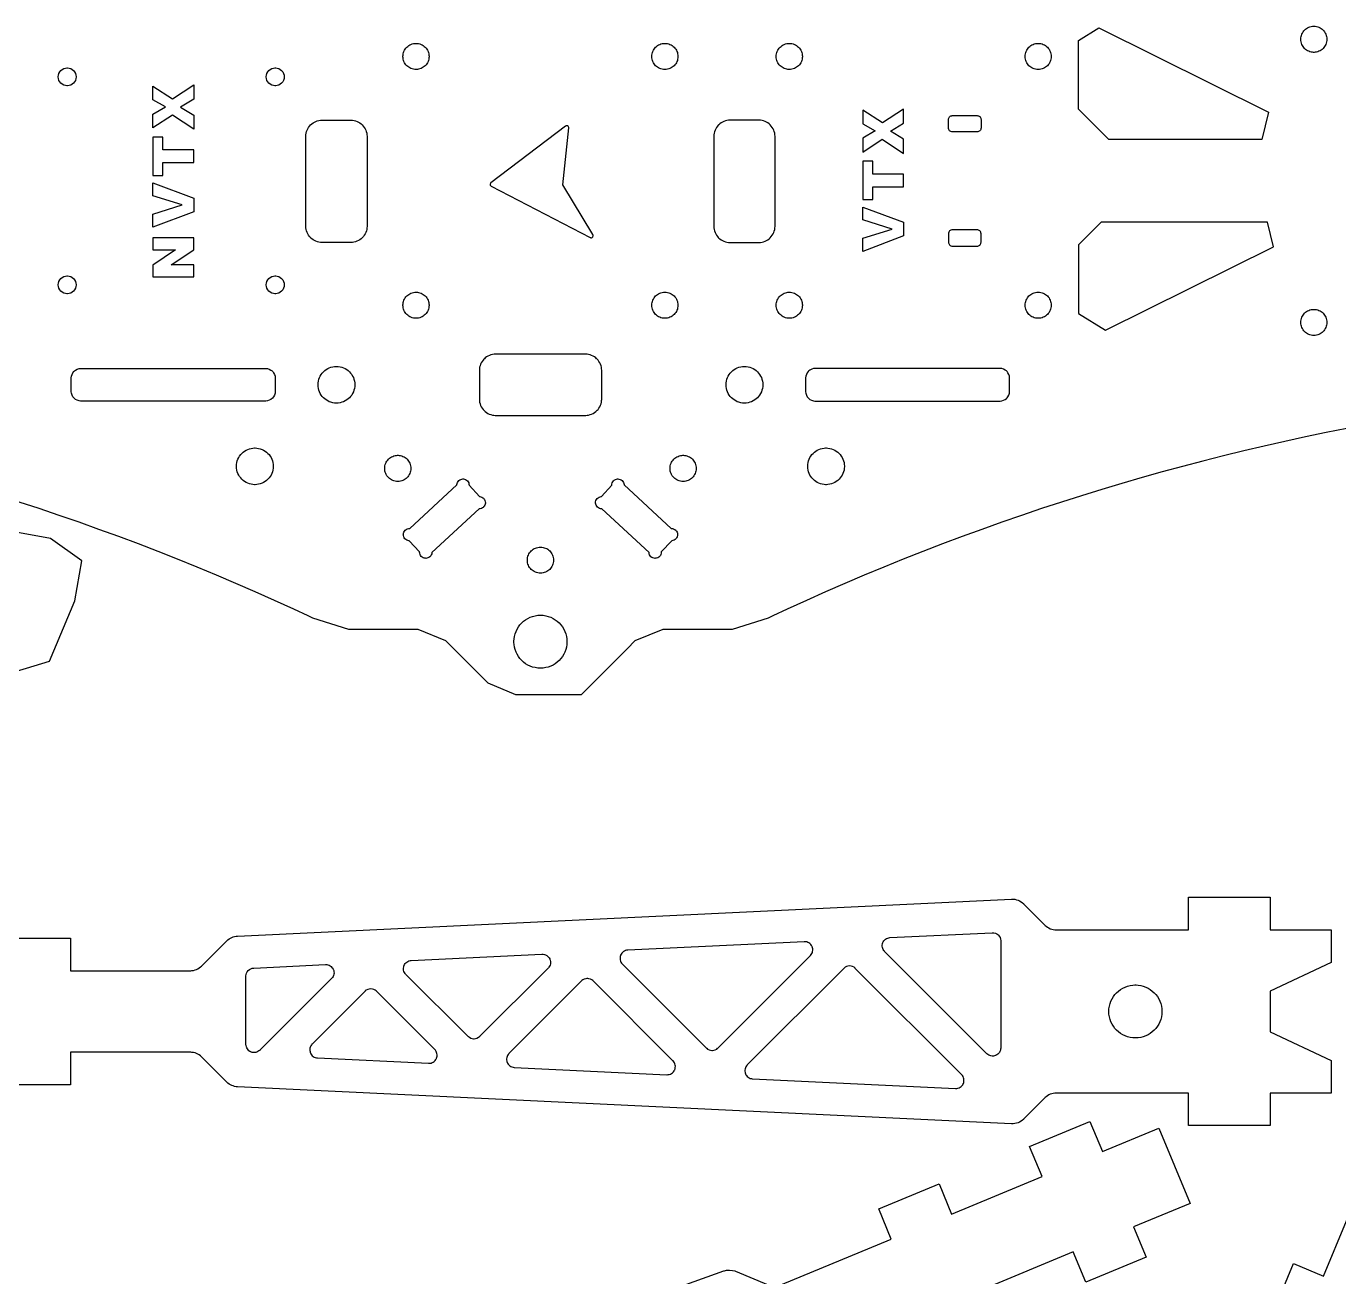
# Model space of a CAD drawing. Extents: x 0 to 997, y 0 to 569.
# Drawn here: x 701.8 to 862.7, y 199 to 352.3 of the extents above; entities that cross this region are included whole.
import ezdxf

# ---------------------------------------------------------------- set-up
doc = ezdxf.new("R2010")
doc.units = 0
doc.layers.get('0').update_dxf_attribs({"linetype": 'CONTINUOUS'})

msp = doc.modelspace()

# ---------------------------------------------------------------- linework, layer by layer
at = {"color": 0}
for points in [[(859.604, 352.278), (859.646, 352.278), (859.768, 352.269), (859.926, 352.246), (860.081, 352.207), (860.228, 352.153), (860.367, 352.085), (860.499, 352.006), (860.622, 351.912), (860.736, 351.81), (860.839, 351.696), (860.931, 351.572), (861.011, 351.44), (861.079, 351.301), (861.132, 351.154), (861.172, 351), (861.196, 350.842), (861.204, 350.719), (861.204, 350.678), (861.204, 350.638), (861.196, 350.515), (861.172, 350.356), (861.132, 350.203), (861.079, 350.056), (861.011, 349.915), (860.931, 349.783), (860.839, 349.661), (860.736, 349.547), (860.622, 349.443), (860.499, 349.351), (860.367, 349.271), (860.228, 349.204), (860.081, 349.15), (859.926, 349.111), (859.768, 349.086), (859.646, 349.078), (859.604, 349.078), (859.564, 349.078), (859.44, 349.086), (859.282, 349.111), (859.129, 349.15), (858.982, 349.204), (858.842, 349.271), (858.71, 349.351), (858.586, 349.443), (858.474, 349.547), (858.369, 349.661), (858.278, 349.783), (858.197, 349.915), (858.131, 350.056), (858.076, 350.203), (858.037, 350.356), (858.012, 350.515), (858.004, 350.638), (858.004, 350.678), (858.004, 350.719), (858.012, 350.842), (858.037, 351), (858.076, 351.154), (858.131, 351.301), (858.197, 351.44), (858.278, 351.572), (858.369, 351.696), (858.474, 351.81), (858.586, 351.912), (858.71, 352.006), (858.842, 352.085), (858.982, 352.153), (859.129, 352.207), (859.282, 352.246), (859.44, 352.269), (859.564, 352.278), (859.604, 352.278)], [(834.474, 338.383), (830.742, 342.115), (830.742, 350.513), (833.249, 352.064), (854.028, 341.724), (853.242, 338.383), (834.474, 338.383)], [(749.571, 350.174), (749.611, 350.174), (749.735, 350.165), (749.893, 350.142), (750.046, 350.101), (750.193, 350.049), (750.333, 349.981), (750.465, 349.9), (750.589, 349.808), (750.701, 349.706), (750.806, 349.592), (750.897, 349.468), (750.978, 349.336), (751.044, 349.196), (751.099, 349.05), (751.137, 348.896), (751.162, 348.737), (751.171, 348.615), (751.171, 348.574), (751.171, 348.533), (751.162, 348.41), (751.137, 348.251), (751.099, 348.097), (751.044, 347.951), (750.978, 347.811), (750.897, 347.679), (750.806, 347.556), (750.701, 347.442), (750.589, 347.339), (750.465, 347.247), (750.333, 347.167), (750.193, 347.1), (750.046, 347.046), (749.893, 347.006), (749.735, 346.982), (749.611, 346.974), (749.571, 346.974), (749.529, 346.974), (749.407, 346.982), (749.249, 347.006), (749.094, 347.046), (748.947, 347.1), (748.808, 347.167), (748.676, 347.247), (748.553, 347.339), (748.439, 347.442), (748.336, 347.556), (748.243, 347.679), (748.164, 347.811), (748.096, 347.951), (748.043, 348.097), (748.003, 348.251), (747.979, 348.41), (747.971, 348.533), (747.971, 348.574), (747.971, 348.615), (747.979, 348.737), (748.003, 348.896), (748.043, 349.05), (748.096, 349.196), (748.164, 349.336), (748.243, 349.468), (748.336, 349.592), (748.439, 349.706), (748.553, 349.808), (748.676, 349.9), (748.808, 349.981), (748.947, 350.049), (749.094, 350.101), (749.249, 350.142), (749.407, 350.165), (749.529, 350.174), (749.571, 350.174)], [(780.071, 350.174), (780.111, 350.174), (780.235, 350.165), (780.393, 350.142), (780.546, 350.101), (780.693, 350.049), (780.833, 349.981), (780.965, 349.9), (781.089, 349.808), (781.201, 349.706), (781.306, 349.592), (781.397, 349.468), (781.478, 349.336), (781.544, 349.196), (781.599, 349.05), (781.637, 348.896), (781.662, 348.737), (781.671, 348.615), (781.671, 348.574), (781.671, 348.533), (781.662, 348.41), (781.637, 348.251), (781.599, 348.097), (781.544, 347.951), (781.478, 347.811), (781.397, 347.679), (781.306, 347.556), (781.201, 347.442), (781.089, 347.339), (780.965, 347.247), (780.833, 347.167), (780.693, 347.1), (780.546, 347.046), (780.393, 347.006), (780.235, 346.982), (780.111, 346.974), (780.071, 346.974), (780.029, 346.974), (779.907, 346.982), (779.749, 347.006), (779.594, 347.046), (779.447, 347.1), (779.308, 347.167), (779.176, 347.247), (779.053, 347.339), (778.939, 347.442), (778.836, 347.556), (778.744, 347.679), (778.664, 347.811), (778.596, 347.951), (778.543, 348.097), (778.503, 348.251), (778.479, 348.41), (778.471, 348.533), (778.471, 348.574), (778.471, 348.615), (778.479, 348.737), (778.503, 348.896), (778.543, 349.05), (778.596, 349.196), (778.664, 349.336), (778.744, 349.468), (778.836, 349.592), (778.939, 349.706), (779.053, 349.808), (779.176, 349.9), (779.308, 349.981), (779.447, 350.049), (779.594, 350.101), (779.749, 350.142), (779.907, 350.165), (780.029, 350.174), (780.071, 350.174)], [(795.321, 350.174), (795.361, 350.174), (795.485, 350.165), (795.643, 350.142), (795.796, 350.101), (795.943, 350.049), (796.083, 349.981), (796.215, 349.9), (796.339, 349.808), (796.451, 349.706), (796.556, 349.592), (796.647, 349.468), (796.728, 349.336), (796.794, 349.196), (796.849, 349.05), (796.887, 348.896), (796.912, 348.737), (796.921, 348.615), (796.921, 348.574), (796.921, 348.533), (796.912, 348.41), (796.887, 348.251), (796.849, 348.097), (796.794, 347.951), (796.728, 347.811), (796.647, 347.679), (796.556, 347.556), (796.451, 347.442), (796.339, 347.339), (796.215, 347.247), (796.083, 347.167), (795.943, 347.1), (795.796, 347.046), (795.643, 347.006), (795.485, 346.982), (795.361, 346.974), (795.321, 346.974), (795.279, 346.974), (795.157, 346.982), (794.999, 347.006), (794.844, 347.046), (794.697, 347.1), (794.558, 347.167), (794.426, 347.247), (794.303, 347.339), (794.189, 347.442), (794.086, 347.556), (793.994, 347.679), (793.914, 347.811), (793.846, 347.951), (793.793, 348.097), (793.753, 348.251), (793.729, 348.41), (793.721, 348.533), (793.721, 348.574), (793.721, 348.615), (793.729, 348.737), (793.753, 348.896), (793.793, 349.05), (793.846, 349.196), (793.914, 349.336), (793.994, 349.468), (794.086, 349.592), (794.189, 349.706), (794.303, 349.808), (794.426, 349.9), (794.558, 349.981), (794.697, 350.049), (794.844, 350.101), (794.999, 350.142), (795.157, 350.165), (795.279, 350.174), (795.321, 350.174)], [(825.821, 350.174), (825.861, 350.174), (825.985, 350.165), (826.143, 350.142), (826.296, 350.101), (826.443, 350.049), (826.583, 349.981), (826.715, 349.9), (826.839, 349.808), (826.951, 349.706), (827.056, 349.592), (827.147, 349.468), (827.228, 349.336), (827.294, 349.196), (827.349, 349.05), (827.387, 348.896), (827.412, 348.737), (827.421, 348.615), (827.421, 348.574), (827.421, 348.533), (827.412, 348.41), (827.387, 348.251), (827.349, 348.097), (827.294, 347.951), (827.228, 347.811), (827.147, 347.679), (827.056, 347.556), (826.951, 347.442), (826.839, 347.339), (826.715, 347.247), (826.583, 347.167), (826.443, 347.1), (826.296, 347.046), (826.143, 347.006), (825.985, 346.982), (825.861, 346.974), (825.821, 346.974), (825.779, 346.974), (825.657, 346.982), (825.499, 347.006), (825.344, 347.046), (825.197, 347.1), (825.058, 347.167), (824.926, 347.247), (824.803, 347.339), (824.689, 347.442), (824.586, 347.556), (824.494, 347.679), (824.414, 347.811), (824.346, 347.951), (824.293, 348.097), (824.253, 348.251), (824.229, 348.41), (824.221, 348.533), (824.221, 348.574), (824.221, 348.615), (824.229, 348.737), (824.253, 348.896), (824.293, 349.05), (824.346, 349.196), (824.414, 349.336), (824.494, 349.468), (824.586, 349.592), (824.689, 349.706), (824.803, 349.808), (824.926, 349.9), (825.058, 349.981), (825.197, 350.049), (825.344, 350.101), (825.499, 350.142), (825.657, 350.165), (825.779, 350.174), (825.821, 350.174)], [(706.821, 347.174), (706.876, 347.174), (707.042, 347.151), (707.249, 347.088), (707.436, 346.986), (707.599, 346.851), (707.732, 346.689), (707.833, 346.501), (707.899, 346.296), (707.921, 346.129), (707.921, 346.074), (707.921, 346.018), (707.899, 345.851), (707.833, 345.646), (707.732, 345.458), (707.599, 345.296), (707.436, 345.161), (707.249, 345.06), (707.042, 344.996), (706.876, 344.974), (706.821, 344.974), (706.765, 344.974), (706.599, 344.996), (706.392, 345.06), (706.206, 345.161), (706.043, 345.296), (705.908, 345.458), (705.807, 345.646), (705.743, 345.851), (705.721, 346.018), (705.721, 346.074), (705.721, 346.129), (705.743, 346.296), (705.807, 346.501), (705.908, 346.689), (706.043, 346.851), (706.206, 346.986), (706.392, 347.088), (706.599, 347.151), (706.765, 347.174), (706.821, 347.174)], [(732.321, 347.174), (732.376, 347.174), (732.542, 347.151), (732.749, 347.088), (732.936, 346.986), (733.099, 346.851), (733.232, 346.689), (733.333, 346.501), (733.399, 346.296), (733.421, 346.129), (733.421, 346.074), (733.421, 346.018), (733.399, 345.851), (733.333, 345.646), (733.232, 345.458), (733.099, 345.296), (732.936, 345.161), (732.749, 345.06), (732.542, 344.996), (732.376, 344.974), (732.321, 344.974), (732.265, 344.974), (732.099, 344.996), (731.892, 345.06), (731.706, 345.161), (731.543, 345.296), (731.408, 345.458), (731.307, 345.646), (731.243, 345.851), (731.221, 346.018), (731.221, 346.074), (731.221, 346.129), (731.243, 346.296), (731.307, 346.501), (731.408, 346.689), (731.543, 346.851), (731.706, 346.986), (731.892, 347.088), (732.099, 347.151), (732.265, 347.174), (732.321, 347.174)], [(717.321, 339.814), (717.321, 341.515), (718.858, 342.4), (717.321, 343.261), (717.321, 344.946), (719.742, 343.39), (722.321, 345.093), (722.321, 343.357), (720.714, 342.369), (722.321, 341.382), (722.321, 339.657), (719.715, 341.381), (717.321, 339.814)], [(807.714, 339.406), (809.321, 340.393), (809.321, 342.129), (806.742, 340.426), (804.321, 341.982), (804.321, 340.297), (805.858, 339.436), (804.321, 338.551), (804.321, 336.849), (806.715, 338.417), (809.321, 336.692), (809.321, 338.418), (807.714, 339.406)], [(815.321, 339.324), (815.296, 339.324), (815.219, 339.333), (815.126, 339.362), (815.042, 339.408), (814.967, 339.469), (814.906, 339.544), (814.86, 339.629), (814.831, 339.722), (814.821, 339.799), (814.821, 339.824), (814.821, 340.824), (814.821, 340.849), (814.831, 340.922), (814.858, 341.015), (814.904, 341.101), (814.95, 341.16), (814.967, 341.178), (814.985, 341.194), (815.043, 341.24), (815.129, 341.286), (815.222, 341.314), (815.296, 341.324), (815.321, 341.324), (818.321, 341.324), (818.344, 341.324), (818.418, 341.314), (818.512, 341.286), (818.599, 341.24), (818.657, 341.194), (818.674, 341.178), (818.692, 341.16), (818.736, 341.101), (818.782, 341.015), (818.811, 340.922), (818.821, 340.849), (818.821, 340.824), (818.821, 339.824), (818.821, 339.799), (818.81, 339.722), (818.782, 339.629), (818.735, 339.544), (818.674, 339.469), (818.6, 339.408), (818.515, 339.362), (818.421, 339.333), (818.346, 339.324), (818.321, 339.324), (815.321, 339.324)], [(743.571, 327.763), (743.571, 327.713), (743.561, 327.565), (743.532, 327.371), (743.483, 327.181), (743.418, 326.997), (743.335, 326.821), (743.235, 326.653), (743.118, 326.494), (743.019, 326.383), (742.985, 326.349), (742.95, 326.313), (742.838, 326.215), (742.681, 326.099), (742.512, 325.999), (742.336, 325.914), (742.153, 325.849), (741.963, 325.801), (741.768, 325.772), (741.619, 325.763), (741.571, 325.763), (738.071, 325.763), (738.021, 325.763), (737.872, 325.772), (737.678, 325.801), (737.489, 325.849), (737.306, 325.914), (737.129, 325.999), (736.961, 326.099), (736.803, 326.215), (736.692, 326.313), (736.657, 326.349), (736.621, 326.383), (736.524, 326.494), (736.407, 326.653), (736.306, 326.821), (736.222, 326.997), (736.157, 327.181), (736.11, 327.371), (736.081, 327.565), (736.071, 327.713), (736.071, 327.763), (736.071, 338.763), (736.071, 338.814), (736.081, 338.967), (736.111, 339.165), (736.16, 339.357), (736.228, 339.54), (736.313, 339.715), (736.412, 339.881), (736.528, 340.035), (736.657, 340.176), (736.799, 340.306), (736.953, 340.421), (737.117, 340.521), (737.292, 340.606), (737.476, 340.672), (737.668, 340.722), (737.865, 340.751), (738.019, 340.763), (738.071, 340.763), (741.571, 340.763), (741.622, 340.763), (741.775, 340.751), (741.974, 340.722), (742.165, 340.672), (742.349, 340.606), (742.524, 340.521), (742.689, 340.421), (742.843, 340.306), (742.985, 340.176), (743.114, 340.035), (743.229, 339.881), (743.329, 339.715), (743.414, 339.54), (743.481, 339.357), (743.529, 339.165), (743.56, 338.967), (743.571, 338.814), (743.571, 338.763), (743.571, 327.763)], [(767.563, 332.847), (768.292, 339.811), (768.294, 339.829), (768.289, 339.883), (768.265, 339.951), (768.224, 340.01), (768.182, 340.046), (768.167, 340.054), (768.15, 340.064), (768.097, 340.081), (768.026, 340.086), (767.956, 340.071), (767.907, 340.046), (767.892, 340.036), (758.76, 333.088), (758.747, 333.078), (758.715, 333.043), (758.682, 332.989), (758.664, 332.929), (758.661, 332.882), (758.662, 332.867), (758.664, 332.851), (758.675, 332.804), (758.703, 332.749), (758.744, 332.701), (758.782, 332.674), (758.796, 332.667), (770.917, 326.378), (770.935, 326.368), (770.994, 326.353), (771.074, 326.353), (771.149, 326.379), (771.2, 326.414), (771.214, 326.428), (771.228, 326.443), (771.26, 326.496), (771.281, 326.574), (771.276, 326.653), (771.256, 326.711), (771.246, 326.728), (767.563, 332.847)], [(786.071, 327.763), (786.071, 327.713), (786.081, 327.565), (786.11, 327.371), (786.157, 327.181), (786.222, 326.997), (786.306, 326.821), (786.407, 326.653), (786.524, 326.494), (786.621, 326.383), (786.657, 326.349), (786.692, 326.314), (786.803, 326.215), (786.961, 326.099), (787.129, 325.999), (787.306, 325.915), (787.489, 325.849), (787.679, 325.801), (787.872, 325.772), (788.021, 325.763), (788.071, 325.763), (791.571, 325.763), (791.622, 325.763), (791.775, 325.772), (791.974, 325.803), (792.165, 325.853), (792.349, 325.919), (792.524, 326.004), (792.689, 326.104), (792.843, 326.219), (792.985, 326.349), (793.114, 326.49), (793.229, 326.644), (793.329, 326.81), (793.414, 326.983), (793.481, 327.168), (793.531, 327.36), (793.56, 327.558), (793.571, 327.711), (793.571, 327.763), (793.571, 338.763), (793.571, 338.814), (793.56, 338.967), (793.531, 339.165), (793.481, 339.357), (793.414, 339.54), (793.329, 339.715), (793.229, 339.881), (793.114, 340.035), (792.985, 340.176), (792.843, 340.306), (792.689, 340.421), (792.524, 340.521), (792.349, 340.606), (792.165, 340.672), (791.974, 340.722), (791.775, 340.753), (791.622, 340.763), (791.571, 340.763), (788.071, 340.763), (788.021, 340.763), (787.872, 340.753), (787.679, 340.724), (787.489, 340.676), (787.306, 340.61), (787.129, 340.526), (786.961, 340.426), (786.803, 340.31), (786.692, 340.211), (786.657, 340.176), (786.621, 340.142), (786.524, 340.031), (786.407, 339.872), (786.306, 339.704), (786.222, 339.528), (786.157, 339.344), (786.11, 339.154), (786.081, 338.96), (786.071, 338.813), (786.071, 338.763), (786.071, 327.763)], [(722.321, 337.108), (718.556, 337.108), (718.556, 338.683), (717.321, 338.683), (717.321, 333.987), (718.556, 333.987), (718.556, 335.563), (722.321, 335.563), (722.321, 337.108)], [(809.321, 332.599), (809.321, 334.144), (805.556, 334.144), (805.556, 335.719), (804.321, 335.719), (804.321, 331.024), (805.556, 331.024), (805.556, 332.599), (809.321, 332.599)], [(722.321, 331.206), (722.321, 329.531), (717.321, 327.643), (717.321, 329.258), (720.918, 330.383), (717.321, 331.494), (717.321, 333.063), (722.321, 331.206)], [(809.321, 328.242), (809.321, 326.567), (804.321, 324.679), (804.321, 326.294), (807.919, 327.419), (804.321, 328.531), (804.321, 330.099), (809.321, 328.242)], [(853.942, 328.264), (833.542, 328.264), (830.742, 325.465), (830.742, 317.068), (834.083, 314.999), (854.654, 325.235), (853.942, 328.264)], [(818.321, 325.324), (818.344, 325.324), (818.418, 325.333), (818.512, 325.361), (818.599, 325.408), (818.657, 325.453), (818.674, 325.469), (818.692, 325.487), (818.736, 325.546), (818.782, 325.632), (818.811, 325.725), (818.821, 325.799), (818.821, 325.824), (818.821, 326.824), (818.821, 326.849), (818.81, 326.925), (818.782, 327.018), (818.735, 327.103), (818.674, 327.178), (818.6, 327.239), (818.515, 327.285), (818.421, 327.314), (818.346, 327.324), (818.321, 327.324), (815.321, 327.324), (815.296, 327.324), (815.219, 327.314), (815.126, 327.285), (815.042, 327.239), (814.967, 327.178), (814.906, 327.103), (814.86, 327.018), (814.831, 326.925), (814.821, 326.849), (814.821, 326.824), (814.821, 325.824), (814.821, 325.799), (814.831, 325.725), (814.858, 325.632), (814.904, 325.546), (814.95, 325.487), (814.967, 325.469), (814.985, 325.453), (815.043, 325.408), (815.129, 325.361), (815.222, 325.333), (815.296, 325.324), (815.321, 325.324), (818.321, 325.324)], [(717.321, 321.554), (722.321, 321.554), (722.321, 323.007), (719.575, 323.007), (722.321, 324.879), (722.321, 326.336), (717.321, 326.336), (717.321, 324.879), (720.086, 324.879), (717.321, 322.997), (717.321, 321.554)], [(706.821, 321.674), (706.876, 321.674), (707.042, 321.651), (707.249, 321.588), (707.436, 321.486), (707.599, 321.351), (707.732, 321.189), (707.833, 321.001), (707.899, 320.796), (707.921, 320.629), (707.921, 320.574), (707.921, 320.518), (707.899, 320.351), (707.833, 320.146), (707.732, 319.958), (707.599, 319.796), (707.436, 319.661), (707.249, 319.56), (707.042, 319.496), (706.876, 319.474), (706.821, 319.474), (706.765, 319.474), (706.599, 319.496), (706.392, 319.56), (706.206, 319.661), (706.043, 319.796), (705.908, 319.958), (705.807, 320.146), (705.743, 320.351), (705.721, 320.518), (705.721, 320.574), (705.721, 320.629), (705.743, 320.796), (705.807, 321.001), (705.908, 321.189), (706.043, 321.351), (706.206, 321.486), (706.392, 321.588), (706.599, 321.651), (706.765, 321.674), (706.821, 321.674)], [(732.321, 321.674), (732.376, 321.674), (732.542, 321.651), (732.749, 321.588), (732.936, 321.486), (733.099, 321.351), (733.232, 321.189), (733.333, 321.001), (733.399, 320.796), (733.421, 320.629), (733.421, 320.574), (733.421, 320.518), (733.399, 320.351), (733.333, 320.146), (733.232, 319.958), (733.099, 319.796), (732.936, 319.661), (732.749, 319.56), (732.542, 319.496), (732.376, 319.474), (732.321, 319.474), (732.265, 319.474), (732.099, 319.496), (731.892, 319.56), (731.706, 319.661), (731.543, 319.796), (731.408, 319.958), (731.307, 320.146), (731.243, 320.351), (731.221, 320.518), (731.221, 320.574), (731.221, 320.629), (731.243, 320.796), (731.307, 321.001), (731.408, 321.189), (731.543, 321.351), (731.706, 321.486), (731.892, 321.588), (732.099, 321.651), (732.265, 321.674), (732.321, 321.674)], [(749.571, 319.674), (749.611, 319.674), (749.735, 319.665), (749.893, 319.642), (750.046, 319.601), (750.193, 319.547), (750.333, 319.481), (750.465, 319.4), (750.589, 319.308), (750.701, 319.206), (750.806, 319.092), (750.897, 318.968), (750.978, 318.836), (751.044, 318.696), (751.099, 318.55), (751.137, 318.396), (751.162, 318.237), (751.171, 318.114), (751.171, 318.074), (751.171, 318.033), (751.162, 317.91), (751.137, 317.751), (751.099, 317.597), (751.044, 317.451), (750.978, 317.311), (750.897, 317.179), (750.806, 317.056), (750.701, 316.942), (750.589, 316.839), (750.465, 316.747), (750.333, 316.667), (750.193, 316.6), (750.046, 316.546), (749.893, 316.506), (749.735, 316.482), (749.611, 316.474), (749.571, 316.474), (749.529, 316.474), (749.407, 316.482), (749.249, 316.506), (749.094, 316.546), (748.947, 316.6), (748.808, 316.667), (748.676, 316.747), (748.553, 316.839), (748.439, 316.942), (748.336, 317.056), (748.243, 317.179), (748.164, 317.311), (748.096, 317.451), (748.043, 317.597), (748.003, 317.751), (747.979, 317.91), (747.971, 318.033), (747.971, 318.074), (747.971, 318.114), (747.979, 318.237), (748.003, 318.396), (748.043, 318.55), (748.096, 318.696), (748.164, 318.836), (748.243, 318.968), (748.336, 319.092), (748.439, 319.206), (748.553, 319.308), (748.676, 319.4), (748.808, 319.481), (748.947, 319.547), (749.094, 319.601), (749.249, 319.642), (749.407, 319.665), (749.529, 319.674), (749.571, 319.674)], [(780.071, 319.674), (780.111, 319.674), (780.235, 319.665), (780.393, 319.642), (780.546, 319.601), (780.693, 319.547), (780.833, 319.481), (780.965, 319.4), (781.089, 319.308), (781.201, 319.206), (781.306, 319.092), (781.397, 318.968), (781.478, 318.836), (781.544, 318.696), (781.599, 318.55), (781.637, 318.396), (781.662, 318.237), (781.671, 318.114), (781.671, 318.074), (781.671, 318.033), (781.662, 317.91), (781.637, 317.751), (781.599, 317.597), (781.544, 317.451), (781.478, 317.311), (781.397, 317.179), (781.306, 317.056), (781.201, 316.942), (781.089, 316.839), (780.965, 316.747), (780.833, 316.667), (780.693, 316.6), (780.546, 316.546), (780.393, 316.506), (780.235, 316.482), (780.111, 316.474), (780.071, 316.474), (780.029, 316.474), (779.907, 316.482), (779.749, 316.506), (779.594, 316.546), (779.447, 316.6), (779.308, 316.667), (779.176, 316.747), (779.053, 316.839), (778.939, 316.942), (778.836, 317.056), (778.744, 317.179), (778.664, 317.311), (778.596, 317.451), (778.543, 317.597), (778.503, 317.751), (778.479, 317.91), (778.471, 318.033), (778.471, 318.074), (778.471, 318.114), (778.479, 318.237), (778.503, 318.396), (778.543, 318.55), (778.596, 318.696), (778.664, 318.836), (778.744, 318.968), (778.836, 319.092), (778.939, 319.206), (779.053, 319.308), (779.176, 319.4), (779.308, 319.481), (779.447, 319.547), (779.594, 319.601), (779.749, 319.642), (779.907, 319.665), (780.029, 319.674), (780.071, 319.674)], [(795.321, 319.674), (795.361, 319.674), (795.485, 319.665), (795.643, 319.642), (795.796, 319.601), (795.943, 319.547), (796.083, 319.481), (796.215, 319.4), (796.339, 319.308), (796.451, 319.206), (796.556, 319.092), (796.647, 318.968), (796.728, 318.836), (796.794, 318.696), (796.849, 318.55), (796.887, 318.396), (796.912, 318.237), (796.921, 318.114), (796.921, 318.074), (796.921, 318.033), (796.912, 317.91), (796.887, 317.751), (796.849, 317.597), (796.794, 317.451), (796.728, 317.311), (796.647, 317.179), (796.556, 317.056), (796.451, 316.942), (796.339, 316.839), (796.215, 316.747), (796.083, 316.667), (795.943, 316.6), (795.796, 316.546), (795.643, 316.506), (795.485, 316.482), (795.361, 316.474), (795.321, 316.474), (795.279, 316.474), (795.157, 316.482), (794.999, 316.506), (794.844, 316.546), (794.697, 316.6), (794.558, 316.667), (794.426, 316.747), (794.303, 316.839), (794.189, 316.942), (794.086, 317.056), (793.994, 317.179), (793.914, 317.311), (793.846, 317.451), (793.793, 317.597), (793.753, 317.751), (793.729, 317.91), (793.721, 318.033), (793.721, 318.074), (793.721, 318.114), (793.729, 318.237), (793.753, 318.396), (793.793, 318.55), (793.846, 318.696), (793.914, 318.836), (793.994, 318.968), (794.086, 319.092), (794.189, 319.206), (794.303, 319.308), (794.426, 319.4), (794.558, 319.481), (794.697, 319.547), (794.844, 319.601), (794.999, 319.642), (795.157, 319.665), (795.279, 319.674), (795.321, 319.674)], [(825.821, 319.674), (825.861, 319.674), (825.985, 319.665), (826.143, 319.642), (826.296, 319.601), (826.443, 319.547), (826.583, 319.481), (826.715, 319.4), (826.839, 319.308), (826.951, 319.206), (827.056, 319.092), (827.147, 318.968), (827.228, 318.836), (827.294, 318.696), (827.349, 318.55), (827.387, 318.396), (827.412, 318.237), (827.421, 318.114), (827.421, 318.074), (827.421, 318.033), (827.412, 317.91), (827.387, 317.751), (827.349, 317.597), (827.294, 317.451), (827.228, 317.311), (827.147, 317.179), (827.056, 317.056), (826.951, 316.942), (826.839, 316.839), (826.715, 316.747), (826.583, 316.667), (826.443, 316.6), (826.296, 316.546), (826.143, 316.506), (825.985, 316.482), (825.861, 316.474), (825.821, 316.474), (825.779, 316.474), (825.657, 316.482), (825.499, 316.506), (825.344, 316.546), (825.197, 316.6), (825.058, 316.667), (824.926, 316.747), (824.803, 316.839), (824.689, 316.942), (824.586, 317.056), (824.494, 317.179), (824.414, 317.311), (824.346, 317.451), (824.293, 317.597), (824.253, 317.751), (824.229, 317.91), (824.221, 318.033), (824.221, 318.074), (824.221, 318.114), (824.229, 318.237), (824.253, 318.396), (824.293, 318.55), (824.346, 318.696), (824.414, 318.836), (824.494, 318.968), (824.586, 319.092), (824.689, 319.206), (824.803, 319.308), (824.926, 319.4), (825.058, 319.481), (825.197, 319.547), (825.344, 319.601), (825.499, 319.642), (825.657, 319.665), (825.779, 319.674), (825.821, 319.674)], [(859.604, 317.569), (859.646, 317.569), (859.768, 317.561), (859.926, 317.536), (860.081, 317.497), (860.228, 317.443), (860.367, 317.376), (860.499, 317.296), (860.622, 317.204), (860.736, 317.1), (860.839, 316.987), (860.931, 316.864), (861.011, 316.732), (861.079, 316.592), (861.132, 316.444), (861.172, 316.292), (861.196, 316.133), (861.204, 316.01), (861.204, 315.969), (861.204, 315.928), (861.196, 315.806), (861.172, 315.647), (861.132, 315.493), (861.079, 315.346), (861.011, 315.207), (860.931, 315.075), (860.839, 314.951), (860.736, 314.838), (860.622, 314.735), (860.499, 314.643), (860.367, 314.563), (860.228, 314.494), (860.081, 314.442), (859.926, 314.401), (859.768, 314.378), (859.646, 314.369), (859.604, 314.369), (859.564, 314.369), (859.44, 314.378), (859.282, 314.401), (859.129, 314.442), (858.982, 314.494), (858.842, 314.563), (858.71, 314.643), (858.586, 314.735), (858.474, 314.838), (858.369, 314.951), (858.278, 315.075), (858.197, 315.207), (858.131, 315.346), (858.076, 315.493), (858.037, 315.647), (858.012, 315.806), (858.004, 315.928), (858.004, 315.969), (858.004, 316.01), (858.012, 316.133), (858.037, 316.292), (858.076, 316.444), (858.131, 316.592), (858.197, 316.732), (858.278, 316.864), (858.369, 316.987), (858.474, 317.1), (858.586, 317.204), (858.71, 317.296), (858.842, 317.376), (858.982, 317.443), (859.129, 317.497), (859.282, 317.536), (859.44, 317.561), (859.564, 317.569), (859.604, 317.569)], [(759.331, 312.074), (759.281, 312.074), (759.132, 312.064), (758.938, 312.035), (758.749, 311.987), (758.565, 311.921), (758.389, 311.838), (758.221, 311.737), (758.063, 311.621), (757.951, 311.522), (757.915, 311.487), (757.881, 311.453), (757.783, 311.342), (757.667, 311.183), (757.565, 311.015), (757.482, 310.839), (757.417, 310.656), (757.369, 310.465), (757.34, 310.271), (757.331, 310.124), (757.331, 310.074), (757.331, 306.574), (757.331, 306.522), (757.34, 306.369), (757.371, 306.171), (757.419, 305.979), (757.488, 305.796), (757.571, 305.621), (757.672, 305.456), (757.786, 305.301), (757.915, 305.16), (758.058, 305.031), (758.213, 304.915), (758.376, 304.815), (758.551, 304.731), (758.735, 304.664), (758.926, 304.614), (759.125, 304.583), (759.279, 304.574), (759.331, 304.574), (770.331, 304.574), (770.379, 304.574), (770.528, 304.583), (770.722, 304.612), (770.911, 304.66), (771.096, 304.726), (771.272, 304.81), (771.44, 304.91), (771.597, 305.026), (771.71, 305.125), (771.744, 305.16), (771.779, 305.194), (771.878, 305.306), (771.994, 305.464), (772.094, 305.632), (772.178, 305.808), (772.243, 305.992), (772.292, 306.182), (772.321, 306.376), (772.331, 306.524), (772.331, 306.574), (772.331, 310.074), (772.331, 310.124), (772.321, 310.271), (772.292, 310.465), (772.243, 310.656), (772.178, 310.839), (772.094, 311.015), (771.994, 311.183), (771.878, 311.342), (771.779, 311.453), (771.744, 311.487), (771.71, 311.522), (771.597, 311.621), (771.44, 311.737), (771.272, 311.838), (771.096, 311.921), (770.911, 311.987), (770.722, 312.035), (770.528, 312.064), (770.379, 312.074), (770.331, 312.074), (759.331, 312.074)], [(739.821, 310.574), (739.878, 310.574), (740.05, 310.563), (740.274, 310.528), (740.489, 310.472), (740.696, 310.397), (740.893, 310.301), (741.078, 310.189), (741.251, 310.06), (741.411, 309.915), (741.557, 309.754), (741.686, 309.582), (741.799, 309.396), (741.893, 309.2), (741.969, 308.993), (742.025, 308.776), (742.058, 308.554), (742.071, 308.381), (742.071, 308.324), (742.071, 308.267), (742.058, 308.093), (742.025, 307.871), (741.969, 307.654), (741.893, 307.447), (741.799, 307.251), (741.686, 307.065), (741.557, 306.893), (741.411, 306.732), (741.251, 306.588), (741.078, 306.458), (740.893, 306.346), (740.696, 306.25), (740.489, 306.175), (740.274, 306.119), (740.05, 306.085), (739.878, 306.074), (739.821, 306.074), (739.762, 306.074), (739.59, 306.085), (739.367, 306.119), (739.151, 306.175), (738.944, 306.25), (738.749, 306.346), (738.563, 306.458), (738.389, 306.588), (738.229, 306.732), (738.085, 306.893), (737.954, 307.065), (737.842, 307.251), (737.747, 307.447), (737.672, 307.654), (737.617, 307.871), (737.582, 308.093), (737.571, 308.267), (737.571, 308.324), (737.571, 308.381), (737.582, 308.554), (737.617, 308.776), (737.672, 308.993), (737.747, 309.2), (737.842, 309.396), (737.954, 309.582), (738.085, 309.754), (738.229, 309.915), (738.389, 310.06), (738.563, 310.189), (738.749, 310.301), (738.944, 310.397), (739.151, 310.472), (739.367, 310.528), (739.59, 310.563), (739.762, 310.574), (739.821, 310.574)], [(789.821, 310.574), (789.878, 310.574), (790.05, 310.563), (790.274, 310.528), (790.49, 310.472), (790.696, 310.397), (790.893, 310.301), (791.079, 310.189), (791.251, 310.06), (791.411, 309.915), (791.557, 309.754), (791.686, 309.582), (791.799, 309.396), (791.893, 309.2), (791.969, 308.993), (792.025, 308.776), (792.058, 308.554), (792.071, 308.381), (792.071, 308.324), (792.071, 308.267), (792.058, 308.093), (792.025, 307.871), (791.969, 307.654), (791.893, 307.447), (791.799, 307.251), (791.686, 307.065), (791.557, 306.893), (791.411, 306.732), (791.251, 306.588), (791.079, 306.458), (790.893, 306.346), (790.696, 306.25), (790.49, 306.175), (790.274, 306.119), (790.05, 306.085), (789.878, 306.074), (789.821, 306.074), (789.762, 306.074), (789.59, 306.085), (789.367, 306.119), (789.151, 306.175), (788.944, 306.25), (788.749, 306.346), (788.563, 306.458), (788.389, 306.588), (788.229, 306.732), (788.085, 306.893), (787.954, 307.065), (787.842, 307.251), (787.747, 307.447), (787.672, 307.654), (787.617, 307.871), (787.582, 308.093), (787.571, 308.267), (787.571, 308.324), (787.571, 308.381), (787.582, 308.554), (787.617, 308.776), (787.672, 308.993), (787.747, 309.2), (787.842, 309.396), (787.954, 309.582), (788.085, 309.754), (788.229, 309.915), (788.389, 310.06), (788.563, 310.189), (788.749, 310.301), (788.944, 310.397), (789.151, 310.472), (789.367, 310.528), (789.59, 310.563), (789.762, 310.574), (789.821, 310.574)], [(731.121, 310.324), (731.179, 310.324), (731.356, 310.3), (731.579, 310.232), (731.786, 310.122), (731.928, 310.014), (731.969, 309.972), (732.011, 309.931), (732.119, 309.789), (732.229, 309.583), (732.297, 309.358), (732.321, 309.182), (732.321, 309.124), (732.321, 307.524), (732.321, 307.463), (732.296, 307.282), (732.226, 307.057), (732.115, 306.853), (731.969, 306.675), (731.792, 306.529), (731.588, 306.418), (731.363, 306.349), (731.181, 306.324), (731.121, 306.324), (708.521, 306.324), (708.461, 306.324), (708.285, 306.347), (708.061, 306.415), (707.854, 306.525), (707.714, 306.633), (707.672, 306.675), (707.631, 306.717), (707.522, 306.858), (707.411, 307.064), (707.343, 307.289), (707.321, 307.465), (707.321, 307.524), (707.321, 309.124), (707.321, 309.182), (707.343, 309.358), (707.411, 309.583), (707.522, 309.789), (707.631, 309.931), (707.672, 309.972), (707.714, 310.014), (707.854, 310.122), (708.061, 310.232), (708.285, 310.3), (708.461, 310.324), (708.521, 310.324), (731.121, 310.324)], [(822.321, 309.124), (822.321, 309.182), (822.297, 309.358), (822.229, 309.583), (822.119, 309.789), (822.011, 309.931), (821.969, 309.972), (821.928, 310.014), (821.786, 310.122), (821.579, 310.232), (821.356, 310.3), (821.179, 310.324), (821.121, 310.324), (798.521, 310.324), (798.461, 310.324), (798.285, 310.3), (798.061, 310.232), (797.854, 310.122), (797.714, 310.014), (797.672, 309.972), (797.631, 309.931), (797.522, 309.789), (797.412, 309.583), (797.344, 309.358), (797.321, 309.182), (797.321, 309.124), (797.321, 307.524), (797.321, 307.463), (797.344, 307.282), (797.415, 307.057), (797.525, 306.853), (797.672, 306.675), (797.85, 306.529), (798.053, 306.418), (798.279, 306.349), (798.46, 306.324), (798.521, 306.324), (821.121, 306.324), (821.179, 306.324), (821.356, 306.347), (821.579, 306.415), (821.786, 306.525), (821.928, 306.633), (821.969, 306.675), (822.011, 306.717), (822.119, 306.858), (822.229, 307.064), (822.297, 307.289), (822.321, 307.465), (822.321, 307.524), (822.321, 309.124)], [(729.821, 300.574), (729.878, 300.574), (730.05, 300.563), (730.274, 300.528), (730.489, 300.472), (730.696, 300.397), (730.893, 300.301), (731.078, 300.189), (731.251, 300.06), (731.411, 299.914), (731.557, 299.754), (731.686, 299.582), (731.799, 299.396), (731.893, 299.2), (731.969, 298.993), (732.025, 298.776), (732.058, 298.554), (732.071, 298.381), (732.071, 298.324), (732.071, 298.267), (732.058, 298.093), (732.025, 297.871), (731.969, 297.654), (731.893, 297.447), (731.799, 297.251), (731.686, 297.065), (731.557, 296.893), (731.411, 296.732), (731.251, 296.588), (731.078, 296.458), (730.893, 296.346), (730.696, 296.25), (730.489, 296.175), (730.274, 296.119), (730.05, 296.085), (729.878, 296.074), (729.821, 296.074), (729.762, 296.074), (729.59, 296.085), (729.367, 296.119), (729.151, 296.175), (728.944, 296.25), (728.749, 296.346), (728.563, 296.458), (728.389, 296.588), (728.229, 296.732), (728.085, 296.893), (727.954, 297.065), (727.842, 297.251), (727.747, 297.447), (727.672, 297.654), (727.617, 297.871), (727.582, 298.093), (727.571, 298.267), (727.571, 298.324), (727.571, 298.381), (727.582, 298.554), (727.617, 298.776), (727.672, 298.993), (727.747, 299.2), (727.842, 299.396), (727.954, 299.582), (728.085, 299.754), (728.229, 299.914), (728.389, 300.06), (728.563, 300.189), (728.749, 300.301), (728.944, 300.397), (729.151, 300.472), (729.367, 300.528), (729.59, 300.563), (729.762, 300.574), (729.821, 300.574)], [(747.336, 299.672), (747.376, 299.672), (747.5, 299.664), (747.658, 299.64), (747.813, 299.6), (747.958, 299.547), (748.099, 299.479), (748.231, 299.399), (748.354, 299.307), (748.468, 299.204), (748.571, 299.09), (748.662, 298.967), (748.743, 298.835), (748.81, 298.696), (748.864, 298.549), (748.904, 298.394), (748.928, 298.236), (748.936, 298.114), (748.936, 298.072), (748.936, 298.032), (748.928, 297.908), (748.904, 297.75), (748.864, 297.597), (748.81, 297.45), (748.743, 297.31), (748.662, 297.178), (748.571, 297.054), (748.468, 296.942), (748.354, 296.838), (748.231, 296.746), (748.099, 296.665), (747.958, 296.599), (747.813, 296.544), (747.658, 296.506), (747.5, 296.481), (747.376, 296.472), (747.336, 296.472), (747.296, 296.472), (747.172, 296.481), (747.014, 296.506), (746.86, 296.544), (746.714, 296.599), (746.574, 296.665), (746.442, 296.746), (746.318, 296.838), (746.204, 296.942), (746.101, 297.054), (746.01, 297.178), (745.929, 297.31), (745.863, 297.45), (745.808, 297.597), (745.768, 297.75), (745.744, 297.908), (745.736, 298.032), (745.736, 298.072), (745.736, 298.114), (745.744, 298.236), (745.768, 298.394), (745.808, 298.549), (745.863, 298.696), (745.929, 298.835), (746.01, 298.967), (746.101, 299.09), (746.204, 299.204), (746.318, 299.307), (746.442, 299.399), (746.574, 299.479), (746.714, 299.547), (746.86, 299.6), (747.014, 299.64), (747.172, 299.664), (747.296, 299.672), (747.336, 299.672)], [(782.306, 299.672), (782.346, 299.672), (782.468, 299.664), (782.628, 299.64), (782.781, 299.6), (782.928, 299.547), (783.068, 299.479), (783.2, 299.399), (783.322, 299.307), (783.436, 299.204), (783.539, 299.09), (783.632, 298.967), (783.713, 298.835), (783.779, 298.696), (783.833, 298.549), (783.872, 298.394), (783.897, 298.236), (783.906, 298.114), (783.906, 298.072), (783.906, 298.032), (783.897, 297.908), (783.872, 297.75), (783.833, 297.597), (783.779, 297.45), (783.713, 297.31), (783.632, 297.178), (783.539, 297.054), (783.436, 296.942), (783.322, 296.838), (783.2, 296.746), (783.068, 296.665), (782.928, 296.599), (782.781, 296.544), (782.628, 296.506), (782.468, 296.481), (782.346, 296.472), (782.306, 296.472), (782.264, 296.472), (782.142, 296.481), (781.982, 296.506), (781.829, 296.544), (781.682, 296.599), (781.542, 296.665), (781.41, 296.746), (781.287, 296.838), (781.174, 296.942), (781.071, 297.054), (780.978, 297.178), (780.899, 297.31), (780.831, 297.45), (780.776, 297.597), (780.738, 297.75), (780.713, 297.908), (780.706, 298.032), (780.706, 298.072), (780.706, 298.114), (780.713, 298.236), (780.738, 298.394), (780.776, 298.549), (780.831, 298.696), (780.899, 298.835), (780.978, 298.967), (781.071, 299.09), (781.174, 299.204), (781.287, 299.307), (781.41, 299.399), (781.542, 299.479), (781.682, 299.547), (781.829, 299.6), (781.982, 299.64), (782.142, 299.664), (782.264, 299.672), (782.306, 299.672)], [(799.821, 300.574), (799.878, 300.574), (800.05, 300.563), (800.274, 300.528), (800.49, 300.472), (800.696, 300.397), (800.893, 300.301), (801.079, 300.189), (801.251, 300.06), (801.411, 299.914), (801.557, 299.754), (801.686, 299.582), (801.799, 299.396), (801.893, 299.2), (801.969, 298.993), (802.025, 298.776), (802.058, 298.554), (802.071, 298.381), (802.071, 298.324), (802.071, 298.267), (802.058, 298.093), (802.025, 297.871), (801.969, 297.654), (801.893, 297.447), (801.799, 297.251), (801.686, 297.065), (801.557, 296.893), (801.411, 296.732), (801.251, 296.588), (801.079, 296.458), (800.893, 296.346), (800.696, 296.25), (800.49, 296.175), (800.274, 296.119), (800.05, 296.085), (799.878, 296.074), (799.821, 296.074), (799.762, 296.074), (799.59, 296.085), (799.367, 296.119), (799.151, 296.175), (798.944, 296.25), (798.749, 296.346), (798.563, 296.458), (798.389, 296.588), (798.229, 296.732), (798.085, 296.893), (797.954, 297.065), (797.842, 297.251), (797.747, 297.447), (797.672, 297.654), (797.617, 297.871), (797.582, 298.093), (797.571, 298.267), (797.571, 298.324), (797.571, 298.381), (797.582, 298.554), (797.617, 298.776), (797.672, 298.993), (797.747, 299.2), (797.842, 299.396), (797.954, 299.582), (798.085, 299.754), (798.229, 299.914), (798.389, 300.06), (798.563, 300.189), (798.749, 300.301), (798.944, 300.397), (799.151, 300.472), (799.367, 300.528), (799.59, 300.563), (799.762, 300.574), (799.821, 300.574)], [(697.213, 256.776), (694.324, 262.397), (698.607, 272.586), (704.644, 274.456), (707.74, 281.818), (708.633, 286.737), (704.772, 289.472), (662.306, 297.192), (647.378, 290.326), (646.697, 290.014), (645.554, 287.294), (645.807, 286.589), (651.346, 271.121), (686.571, 246.178), (691.226, 245.332), (694.117, 249.412), (697.213, 256.776)], [(748.738, 289.2), (748.7, 289.201), (748.588, 289.222), (748.447, 289.271), (748.324, 289.344), (748.215, 289.44), (748.128, 289.556), (748.064, 289.685), (748.025, 289.828), (748.015, 289.942), (748.017, 289.979), (748.018, 290.017), (748.037, 290.131), (748.086, 290.269), (748.16, 290.394), (748.256, 290.501), (748.371, 290.589), (748.501, 290.653), (748.643, 290.692), (748.757, 290.701), (748.794, 290.7), (754.575, 296.053), (754.575, 296.053), (754.576, 296.09), (754.596, 296.203), (754.644, 296.342), (754.719, 296.467), (754.815, 296.575), (754.929, 296.661), (755.06, 296.726), (755.201, 296.764), (755.315, 296.775), (755.353, 296.774), (755.39, 296.772), (755.504, 296.753), (755.643, 296.703), (755.767, 296.629), (755.875, 296.533), (755.963, 296.419), (756.026, 296.289), (756.064, 296.147), (756.075, 296.033), (756.074, 295.996), (756.074, 295.996), (757.35, 294.618), (757.35, 294.618), (757.386, 294.617), (757.496, 294.597), (757.635, 294.55), (757.761, 294.475), (757.846, 294.404), (757.871, 294.378), (757.896, 294.35), (757.961, 294.26), (758.025, 294.128), (758.061, 293.986), (758.072, 293.876), (758.071, 293.839), (758.069, 293.803), (758.05, 293.693), (758.003, 293.554), (757.929, 293.428), (757.858, 293.343), (757.831, 293.318), (757.804, 293.293), (757.713, 293.229), (757.582, 293.165), (757.44, 293.128), (757.329, 293.117), (757.293, 293.118), (757.293, 293.118), (751.512, 287.765), (751.511, 287.728), (751.492, 287.615), (751.443, 287.476), (751.368, 287.351), (751.272, 287.244), (751.158, 287.157), (751.028, 287.092), (750.886, 287.054), (750.772, 287.043), (750.735, 287.044), (750.696, 287.046), (750.583, 287.065), (750.444, 287.115), (750.319, 287.189), (750.213, 287.285), (750.125, 287.399), (750.061, 287.529), (750.022, 287.672), (750.011, 287.786), (750.012, 287.824), (748.738, 289.2)], [(773.567, 295.996), (773.565, 296.033), (773.576, 296.147), (773.615, 296.289), (773.679, 296.419), (773.767, 296.533), (773.874, 296.629), (773.999, 296.703), (774.137, 296.753), (774.25, 296.772), (774.287, 296.774), (774.325, 296.775), (774.439, 296.764), (774.582, 296.726), (774.711, 296.661), (774.826, 296.575), (774.922, 296.467), (774.996, 296.342), (775.044, 296.203), (775.064, 296.09), (775.067, 296.053), (775.067, 296.053), (780.846, 290.7), (780.883, 290.701), (780.993, 290.692), (781.135, 290.654), (781.267, 290.59), (781.358, 290.526), (781.385, 290.501), (781.412, 290.476), (781.483, 290.39), (781.557, 290.264), (781.604, 290.126), (781.624, 290.017), (781.625, 289.979), (781.626, 289.943), (781.617, 289.832), (781.579, 289.69), (781.515, 289.558), (781.45, 289.468), (781.425, 289.44), (781.4, 289.414), (781.315, 289.343), (781.189, 289.268), (781.05, 289.221), (780.94, 289.201), (780.904, 289.2), (779.628, 287.824), (779.629, 287.786), (779.619, 287.672), (779.581, 287.529), (779.517, 287.399), (779.429, 287.285), (779.321, 287.189), (779.197, 287.115), (779.057, 287.065), (778.944, 287.046), (778.907, 287.044), (778.869, 287.043), (778.756, 287.054), (778.613, 287.092), (778.483, 287.157), (778.368, 287.244), (778.272, 287.351), (778.199, 287.476), (778.149, 287.615), (778.129, 287.728), (778.128, 287.765), (772.349, 293.118), (772.349, 293.118), (772.311, 293.117), (772.197, 293.128), (772.054, 293.167), (771.925, 293.231), (771.81, 293.318), (771.714, 293.425), (771.64, 293.55), (771.592, 293.689), (771.572, 293.801), (771.571, 293.839), (771.569, 293.876), (771.581, 293.99), (771.618, 294.133), (771.682, 294.263), (771.769, 294.378), (771.876, 294.474), (772.001, 294.547), (772.14, 294.596), (772.253, 294.617), (772.292, 294.618), (772.29, 294.618), (773.567, 295.996)], [(764.821, 288.424), (764.861, 288.424), (764.985, 288.415), (765.143, 288.392), (765.296, 288.351), (765.443, 288.297), (765.583, 288.231), (765.715, 288.15), (765.839, 288.058), (765.951, 287.956), (766.056, 287.842), (766.147, 287.718), (766.228, 287.586), (766.294, 287.446), (766.349, 287.3), (766.387, 287.146), (766.412, 286.987), (766.421, 286.864), (766.421, 286.824), (766.421, 286.783), (766.412, 286.66), (766.387, 286.501), (766.349, 286.347), (766.294, 286.201), (766.228, 286.061), (766.147, 285.929), (766.056, 285.806), (765.951, 285.692), (765.839, 285.589), (765.715, 285.497), (765.583, 285.417), (765.443, 285.35), (765.296, 285.296), (765.143, 285.256), (764.985, 285.232), (764.861, 285.224), (764.821, 285.224), (764.779, 285.224), (764.657, 285.232), (764.499, 285.256), (764.344, 285.296), (764.197, 285.35), (764.058, 285.417), (763.926, 285.497), (763.803, 285.589), (763.689, 285.692), (763.586, 285.806), (763.494, 285.929), (763.414, 286.061), (763.346, 286.201), (763.293, 286.347), (763.253, 286.501), (763.229, 286.66), (763.221, 286.783), (763.221, 286.824), (763.221, 286.864), (763.229, 286.987), (763.253, 287.146), (763.293, 287.3), (763.346, 287.446), (763.414, 287.586), (763.494, 287.718), (763.586, 287.842), (763.689, 287.956), (763.803, 288.058), (763.926, 288.15), (764.058, 288.231), (764.197, 288.297), (764.344, 288.351), (764.499, 288.392), (764.657, 288.415), (764.779, 288.424), (764.821, 288.424)], [(764.821, 280.074), (764.904, 280.074), (765.153, 280.057), (765.475, 280.007), (765.787, 279.928), (766.086, 279.818), (766.369, 279.682), (766.637, 279.518), (766.887, 279.332), (767.118, 279.122), (767.328, 278.89), (767.515, 278.64), (767.678, 278.372), (767.815, 278.089), (767.925, 277.79), (768.004, 277.479), (768.054, 277.156), (768.071, 276.907), (768.071, 276.824), (768.071, 276.74), (768.054, 276.492), (768.004, 276.168), (767.925, 275.857), (767.815, 275.558), (767.678, 275.275), (767.515, 275.007), (767.328, 274.756), (767.118, 274.525), (766.887, 274.315), (766.637, 274.129), (766.369, 273.965), (766.086, 273.829), (765.787, 273.719), (765.475, 273.64), (765.153, 273.59), (764.904, 273.574), (764.821, 273.574), (764.738, 273.574), (764.489, 273.59), (764.165, 273.64), (763.854, 273.719), (763.556, 273.829), (763.271, 273.965), (763.003, 274.129), (762.753, 274.315), (762.522, 274.525), (762.313, 274.756), (762.125, 275.007), (761.963, 275.275), (761.826, 275.558), (761.717, 275.857), (761.636, 276.168), (761.588, 276.492), (761.571, 276.74), (761.571, 276.824), (761.571, 276.907), (761.588, 277.156), (761.636, 277.479), (761.717, 277.79), (761.826, 278.089), (761.963, 278.372), (762.125, 278.64), (762.313, 278.89), (762.522, 279.122), (762.753, 279.332), (763.003, 279.518), (763.271, 279.682), (763.556, 279.818), (763.854, 279.928), (764.165, 280.007), (764.489, 280.057), (764.738, 280.074), (764.821, 280.074)], [(785.158, 227.008), (785.193, 226.974), (785.311, 226.883), (785.482, 226.79), (785.669, 226.735), (785.817, 226.715), (785.865, 226.715), (785.914, 226.715), (786.061, 226.735), (786.249, 226.79), (786.419, 226.883), (786.537, 226.974), (786.572, 227.008), (797.903, 238.339), (797.931, 238.365), (798.003, 238.454), (798.082, 238.582), (798.142, 238.719), (798.179, 238.862), (798.196, 239.01), (798.189, 239.158), (798.161, 239.306), (798.126, 239.415), (798.11, 239.45), (798.094, 239.485), (798.037, 239.585), (797.947, 239.706), (797.842, 239.81), (797.721, 239.896), (797.59, 239.964), (797.449, 240.013), (797.301, 240.04), (797.186, 240.046), (797.149, 240.044), (775.522, 239.01), (775.485, 239.008), (775.376, 238.992), (775.236, 238.954), (775.106, 238.896), (774.985, 238.822), (774.875, 238.731), (774.779, 238.624), (774.7, 238.504), (774.65, 238.406), (774.636, 238.371), (774.624, 238.338), (774.594, 238.231), (774.572, 238.088), (774.572, 237.944), (774.592, 237.804), (774.631, 237.667), (774.689, 237.536), (774.767, 237.414), (774.836, 237.329), (774.863, 237.303), (785.158, 227.008)], [(820.186, 241.146), (820.236, 241.149), (820.387, 241.136), (820.582, 241.085), (820.762, 240.996), (820.886, 240.907), (820.924, 240.871), (820.96, 240.836), (821.056, 240.717), (821.153, 240.542), (821.213, 240.35), (821.233, 240.199), (821.233, 240.147), (821.233, 227.022), (821.233, 226.985), (821.222, 226.874), (821.189, 226.729), (821.136, 226.593), (821.065, 226.467), (820.975, 226.353), (820.869, 226.251), (820.75, 226.167), (820.65, 226.112), (820.615, 226.099), (820.582, 226.085), (820.474, 226.051), (820.328, 226.026), (820.182, 226.024), (820.037, 226.042), (819.899, 226.081), (819.764, 226.139), (819.64, 226.218), (819.553, 226.289), (819.526, 226.315), (807, 238.842), (806.975, 238.867), (806.904, 238.953), (806.826, 239.074), (806.768, 239.204), (806.729, 239.342), (806.71, 239.482), (806.71, 239.625), (806.732, 239.768), (806.761, 239.875), (806.775, 239.908), (806.787, 239.943), (806.838, 240.042), (806.918, 240.161), (807.012, 240.268), (807.122, 240.36), (807.243, 240.435), (807.375, 240.492), (807.514, 240.529), (807.624, 240.546), (807.66, 240.547), (820.186, 241.146)], [(765.01, 238.507), (765.049, 238.508), (765.162, 238.503), (765.311, 238.475), (765.451, 238.426), (765.583, 238.358), (765.703, 238.272), (765.81, 238.167), (765.9, 238.047), (765.957, 237.947), (765.972, 237.912), (765.988, 237.878), (766.024, 237.768), (766.051, 237.621), (766.057, 237.471), (766.04, 237.324), (766.003, 237.181), (765.944, 237.044), (765.864, 236.917), (765.792, 236.828), (765.765, 236.8), (757.369, 228.406), (757.335, 228.371), (757.217, 228.281), (757.044, 228.189), (756.858, 228.132), (756.711, 228.112), (756.662, 228.112), (756.614, 228.112), (756.467, 228.132), (756.279, 228.189), (756.107, 228.281), (755.99, 228.371), (755.956, 228.406), (748.326, 236.033), (748.3, 236.06), (748.231, 236.144), (748.153, 236.267), (748.094, 236.397), (748.056, 236.535), (748.036, 236.675), (748.036, 236.818), (748.058, 236.961), (748.088, 237.067), (748.1, 237.101), (748.114, 237.136), (748.164, 237.235), (748.243, 237.354), (748.339, 237.461), (748.449, 237.551), (748.569, 237.626), (748.7, 237.683), (748.84, 237.722), (748.949, 237.737), (748.986, 237.74), (765.01, 238.507)], [(738.474, 237.237), (738.512, 237.239), (738.626, 237.232), (738.775, 237.206), (738.915, 237.157), (739.047, 237.089), (739.167, 237.001), (739.274, 236.897), (739.364, 236.778), (739.421, 236.678), (739.436, 236.643), (739.451, 236.608), (739.488, 236.499), (739.515, 236.35), (739.521, 236.201), (739.504, 236.054), (739.467, 235.911), (739.408, 235.775), (739.328, 235.647), (739.256, 235.558), (739.229, 235.531), (730.44, 226.742), (730.414, 226.715), (730.326, 226.644), (730.201, 226.565), (730.068, 226.507), (729.928, 226.468), (729.783, 226.45), (729.637, 226.454), (729.493, 226.479), (729.385, 226.511), (729.35, 226.525), (729.315, 226.54), (729.217, 226.593), (729.096, 226.678), (728.99, 226.779), (728.901, 226.894), (728.831, 227.019), (728.776, 227.156), (728.744, 227.3), (728.733, 227.413), (728.733, 227.45), (728.733, 235.818), (728.733, 235.867), (728.753, 236.013), (728.807, 236.194), (728.894, 236.361), (729.01, 236.507), (729.15, 236.629), (729.311, 236.725), (729.492, 236.787), (729.636, 236.814), (729.685, 236.817), (738.474, 237.237)], [(790.162, 224.94), (790.136, 224.915), (790.067, 224.831), (789.989, 224.708), (789.931, 224.578), (789.892, 224.44), (789.872, 224.3), (789.872, 224.157), (789.894, 224.014), (789.924, 223.907), (789.938, 223.874), (789.95, 223.839), (790, 223.74), (790.079, 223.621), (790.175, 223.514), (790.285, 223.422), (790.406, 223.349), (790.537, 223.29), (790.676, 223.253), (790.785, 223.236), (790.822, 223.235), (815.678, 222.046), (815.717, 222.044), (815.831, 222.05), (815.979, 222.078), (816.119, 222.125), (816.251, 222.193), (816.371, 222.281), (816.478, 222.385), (816.568, 222.506), (816.625, 222.606), (816.64, 222.64), (816.656, 222.675), (816.692, 222.785), (816.719, 222.932), (816.725, 223.081), (816.708, 223.228), (816.671, 223.371), (816.613, 223.508), (816.533, 223.636), (816.46, 223.725), (816.433, 223.751), (803.41, 236.775), (803.375, 236.81), (803.253, 236.903), (803.079, 236.994), (802.894, 237.049), (802.703, 237.067), (802.512, 237.049), (802.326, 236.994), (802.153, 236.903), (802.032, 236.81), (801.996, 236.775), (790.162, 224.94)], [(780.31, 223.737), (780.349, 223.736), (780.463, 223.742), (780.611, 223.769), (780.751, 223.818), (780.883, 223.886), (781.003, 223.972), (781.11, 224.078), (781.2, 224.197), (781.257, 224.297), (781.272, 224.332), (781.287, 224.367), (781.324, 224.476), (781.351, 224.624), (781.357, 224.772), (781.342, 224.921), (781.303, 225.064), (781.244, 225.2), (781.165, 225.328), (781.092, 225.417), (781.065, 225.444), (771.272, 235.236), (771.238, 235.271), (771.119, 235.361), (770.947, 235.454), (770.761, 235.51), (770.614, 235.529), (770.565, 235.529), (770.517, 235.529), (770.369, 235.51), (770.182, 235.454), (770.01, 235.361), (769.893, 235.271), (769.858, 235.236), (760.96, 226.339), (760.933, 226.313), (760.864, 226.228), (760.786, 226.106), (760.728, 225.975), (760.689, 225.837), (760.668, 225.697), (760.669, 225.554), (760.692, 225.411), (760.721, 225.304), (760.733, 225.271), (760.747, 225.236), (760.797, 225.138), (760.876, 225.018), (760.972, 224.911), (761.082, 224.819), (761.203, 224.746), (761.333, 224.688), (761.474, 224.65), (761.582, 224.633), (761.619, 224.632), (780.31, 223.737)], [(751.107, 225.135), (751.146, 225.133), (751.26, 225.14), (751.408, 225.167), (751.549, 225.215), (751.681, 225.283), (751.8, 225.371), (751.907, 225.475), (751.997, 225.594), (752.054, 225.694), (752.069, 225.729), (752.085, 225.764), (752.121, 225.874), (752.149, 226.021), (752.154, 226.171), (752.137, 226.318), (752.1, 226.461), (752.042, 226.597), (751.961, 226.725), (751.889, 226.814), (751.863, 226.842), (744.736, 233.967), (744.7, 234.003), (744.579, 234.096), (744.406, 234.186), (744.219, 234.242), (744.029, 234.26), (743.838, 234.242), (743.653, 234.186), (743.479, 234.096), (743.357, 234.003), (743.322, 233.967), (736.847, 227.492), (736.821, 227.467), (736.751, 227.381), (736.674, 227.258), (736.615, 227.129), (736.575, 226.992), (736.556, 226.85), (736.557, 226.707), (736.578, 226.565), (736.608, 226.458), (736.621, 226.425), (736.635, 226.39), (736.683, 226.292), (736.764, 226.172), (736.86, 226.065), (736.969, 225.974), (737.09, 225.899), (737.221, 225.842), (737.36, 225.804), (737.469, 225.788), (737.506, 225.786), (751.107, 225.135)], [(834.483, 231.489), (834.483, 231.571), (834.5, 231.821), (834.55, 232.143), (834.629, 232.454), (834.739, 232.753), (834.875, 233.037), (835.039, 233.306), (835.225, 233.556), (835.435, 233.786), (835.665, 233.996), (835.917, 234.183), (836.185, 234.346), (836.468, 234.483), (836.767, 234.592), (837.078, 234.672), (837.401, 234.721), (837.65, 234.739), (837.733, 234.739), (837.817, 234.739), (838.065, 234.721), (838.389, 234.672), (838.7, 234.592), (838.999, 234.483), (839.282, 234.346), (839.55, 234.183), (839.8, 233.996), (840.032, 233.786), (840.242, 233.556), (840.428, 233.306), (840.592, 233.037), (840.728, 232.753), (840.838, 232.454), (840.917, 232.143), (840.967, 231.821), (840.983, 231.571), (840.983, 231.489), (840.983, 231.406), (840.967, 231.156), (840.917, 230.833), (840.838, 230.522), (840.728, 230.224), (840.592, 229.939), (840.428, 229.671), (840.242, 229.421), (840.032, 229.19), (839.8, 228.981), (839.55, 228.793), (839.282, 228.631), (838.999, 228.493), (838.7, 228.385), (838.389, 228.304), (838.065, 228.256), (837.817, 228.239), (837.733, 228.239), (837.65, 228.239), (837.401, 228.256), (837.078, 228.304), (836.767, 228.385), (836.468, 228.493), (836.185, 228.631), (835.917, 228.793), (835.665, 228.981), (835.435, 229.19), (835.225, 229.421), (835.039, 229.671), (834.875, 229.939), (834.739, 230.224), (834.629, 230.522), (834.55, 230.833), (834.5, 231.156), (834.483, 231.406), (834.483, 231.489)]]:
    msp.add_lwpolyline(points, close=True, dxfattribs=at)
for points in [[(863.631, 302.968), (861.099, 302.463), (858.572, 301.935), (856.05, 301.385), (853.533, 300.814), (851.022, 300.222), (848.517, 299.61), (846.017, 298.975), (843.522, 298.318), (841.035, 297.642), (838.553, 296.943), (836.076, 296.224), (833.607, 295.483), (831.143, 294.721), (828.686, 293.939), (826.236, 293.135), (823.793, 292.31), (821.358, 291.465), (818.929, 290.599), (816.507, 289.711), (814.093, 288.803), (811.686, 287.875), (809.287, 286.925), (806.896, 285.956), (804.512, 284.964), (802.137, 283.953), (799.771, 282.922), (797.412, 281.869), (795.063, 280.797), (793.306, 279.979), (792.721, 279.704), (788.324, 278.324), (779.821, 278.324), (776.407, 276.91), (775.478, 275.981), (769.821, 270.324), (761.821, 270.324), (758.407, 271.737), (757.478, 272.667), (754.164, 275.981), (753.235, 276.91), (749.821, 278.324), (741.317, 278.324), (736.921, 279.704), (736.336, 279.979), (734.579, 280.797), (732.229, 281.869), (729.869, 282.922), (727.503, 283.953), (725.128, 284.964), (722.744, 285.956), (720.354, 286.925), (717.954, 287.875), (715.549, 288.803), (713.133, 289.711), (710.713, 290.599), (708.283, 291.465), (705.847, 292.31), (703.404, 293.135), (700.954, 293.939)], [(699.233, 240.489), (707.233, 240.489), (707.233, 236.489), (721.904, 236.489), (721.954, 236.489), (722.103, 236.499), (722.297, 236.526), (722.486, 236.575), (722.669, 236.64), (722.846, 236.724), (723.014, 236.824), (723.172, 236.942), (723.283, 237.039), (723.319, 237.074), (726.387, 240.143), (726.387, 240.143), (726.421, 240.175), (726.525, 240.268), (726.672, 240.379), (726.828, 240.475), (726.993, 240.557), (727.164, 240.624), (727.34, 240.675), (727.521, 240.708), (727.66, 240.724), (727.706, 240.726), (822.532, 245.264), (822.585, 245.265), (822.742, 245.263), (822.949, 245.24), (823.151, 245.196), (823.349, 245.131), (823.537, 245.047), (823.717, 244.943), (823.886, 244.821), (824.004, 244.717), (824.042, 244.679), (826.647, 242.074), (826.682, 242.039), (826.794, 241.942), (826.951, 241.824), (827.119, 241.724), (827.296, 241.64), (827.481, 241.575), (827.669, 241.526), (827.864, 241.499), (828.012, 241.489), (828.061, 241.489), (844.233, 241.489), (844.233, 245.489), (854.233, 245.489), (854.233, 241.489), (861.733, 241.489), (861.733, 237.489), (854.233, 233.99), (854.233, 228.986), (861.733, 225.489), (861.733, 221.489), (854.233, 221.489), (854.233, 217.489), (844.233, 217.489), (844.233, 221.489), (828.061, 221.489), (828.012, 221.489), (827.864, 221.478), (827.669, 221.45), (827.481, 221.401), (827.296, 221.336), (827.119, 221.253), (826.951, 221.153), (826.794, 221.035), (826.682, 220.938), (826.647, 220.903), (824.042, 218.297), (824.004, 218.26), (823.886, 218.156), (823.717, 218.033), (823.537, 217.929), (823.349, 217.846), (823.151, 217.781), (822.949, 217.737), (822.742, 217.714), (822.585, 217.711), (822.532, 217.712), (727.706, 222.25), (727.66, 222.253), (727.521, 222.268), (727.34, 222.301), (727.164, 222.353), (726.993, 222.419), (726.828, 222.501), (726.672, 222.597), (726.525, 222.708), (726.421, 222.801), (726.387, 222.833), (723.319, 225.903), (723.283, 225.938), (723.172, 226.035), (723.014, 226.153), (722.846, 226.253), (722.669, 226.336), (722.486, 226.401), (722.297, 226.45), (722.103, 226.478), (721.954, 226.489), (721.904, 226.489), (707.233, 226.489), (707.233, 222.489), (699.233, 222.489)], [(794.265, 197.976), (807.819, 203.592), (806.289, 207.288), (813.681, 210.349), (815.211, 206.653), (826.297, 211.246), (824.767, 214.94), (832.157, 218.003), (833.689, 214.307), (840.617, 217.176), (844.444, 207.938), (837.515, 205.068), (839.046, 201.372), (831.654, 198.311), (830.124, 202.007), (819.037, 197.414)], [(854.042, 193.197), (857.103, 200.589), (860.799, 199.058), (866.412, 212.612)], [(697.939, 167.575), (787.283, 199.672), (787.369, 199.703), (787.642, 199.764), (788.007, 199.789), (788.371, 199.747), (788.64, 199.674), (788.725, 199.638), (792.735, 197.976)]]:
    msp.add_lwpolyline(points, dxfattribs=at)

doc.saveas('drawing.dxf')
